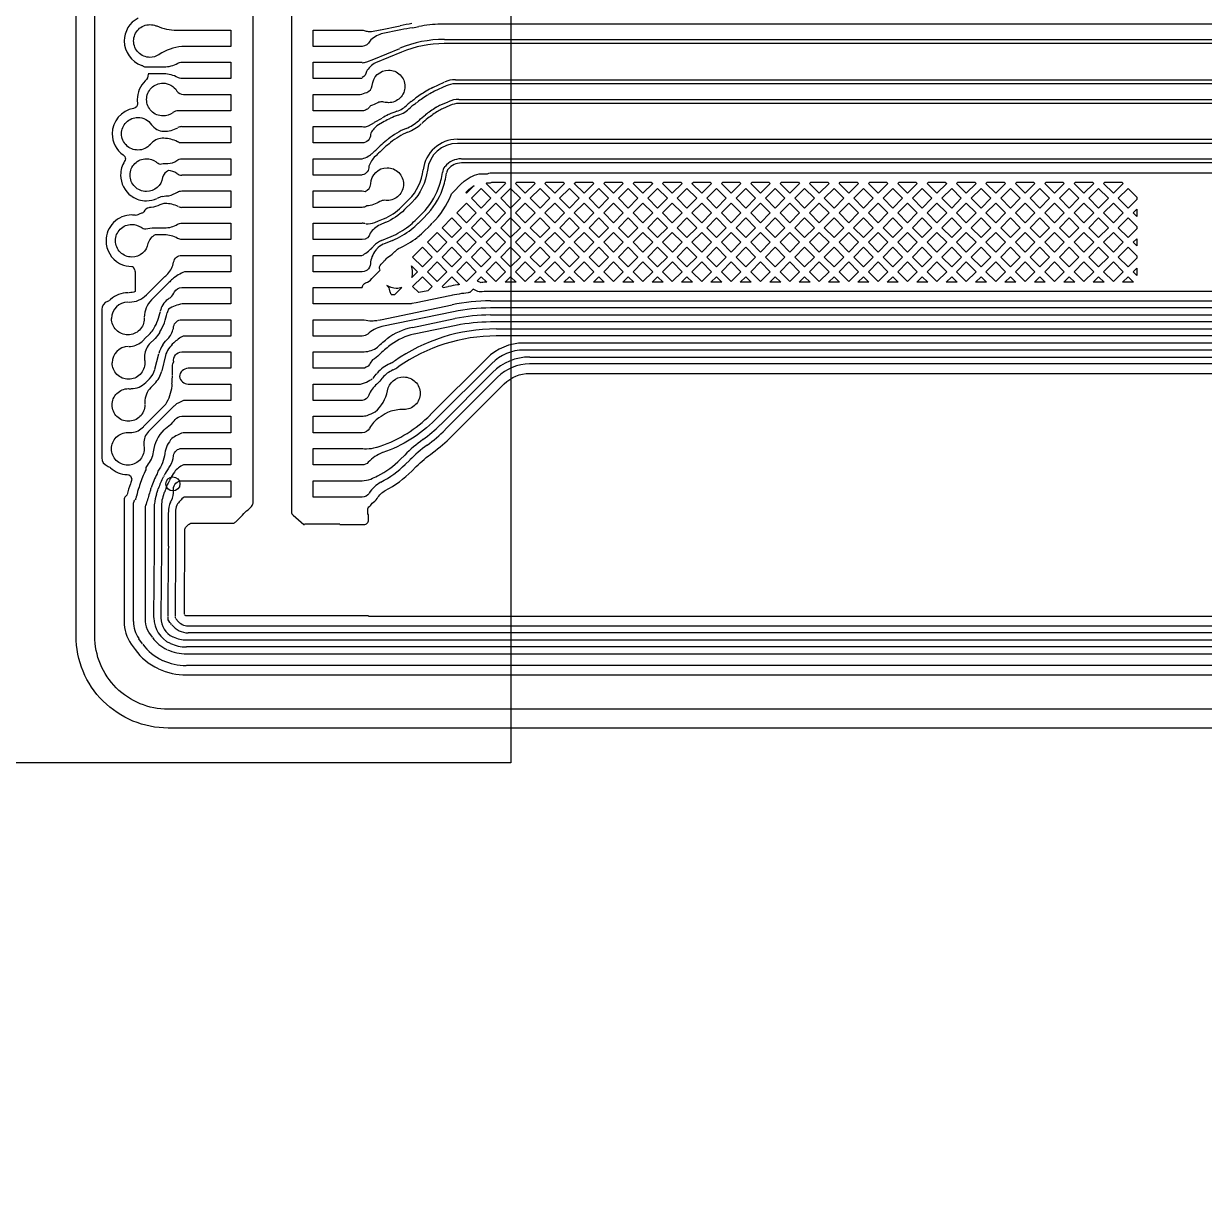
# Model space of a CAD drawing. Header units: millimetres. Extents: x 3175 to 3429, y -23 to 156.
# Drawn here: x 3279.77 to 3292.6, y 84.69 to 97.37 of the extents above; entities that cross this region are included whole.
import ezdxf

# ---------------------------------------------------------------- set-up
doc = ezdxf.new("R2010")
doc.units = ezdxf.units.MM
doc.header["$LTSCALE"] = 23.1
for name, color, linetype in [('gbr-dxf_layer0', 7, 'CONTINUOUS'), ('gbr-outline-dxf_layer1', 2, 'CONTINUOUS'), ('備註', 1, 'CONTINUOUS')]:
    doc.layers.add(name, color=color, linetype=linetype)

msp = doc.modelspace()

# ---------------------------------------------------------------- linework, layer by layer
at = {"layer": 'gbr-dxf_layer0', "color": 4}
for p, q in [((3283.645, 97.304), (3283.86, 97.347)), ((3284.4, 97.363), (3284.302, 97.363)), ((3312.218, 97.365), (3284.5, 97.365)), ((3284.342, 97.198), (3312.217, 97.198)), ((3283.448, 97.122), (3282.915, 97.122)), ((3283.574, 96.985), (3283.855, 97.101)), ((3312.218, 97.153), (3284.34, 97.153)), ((3283.873, 97.06), (3283.593, 96.944)), ((3283.357, 96.772), (3282.915, 96.772)), ((3283.405, 96.772), (3283.359, 96.772)), ((3283.448, 96.772), (3283.408, 96.772))]:
    msp.add_line(p, q, dxfattribs=at)
at = {"layer": 'gbr-dxf_layer0'}
for p, q in [((3281.288, 96.823), (3281.119, 96.823)), ((3281.485, 96.422), (3281.448, 96.422)), ((3283.357, 96.422), (3282.915, 96.422)), ((3281.316, 95.849), (3281.331, 95.849)), ((3283.448, 95.372), (3282.915, 95.372)), ((3291.829, 95.311), (3291.869, 95.351)), ((3291.869, 95.272), (3291.829, 95.311)), ((3291.869, 95.351), (3291.869, 95.272)), ((3281.188, 95.149), (3281.297, 95.149)), ((3284.132, 95.123), (3284.163, 95.153)), ((3284.19, 95.18), (3284.209, 95.199)), ((3291.829, 94.992), (3291.869, 95.031)), ((3291.869, 95.031), (3291.869, 94.952)), ((3291.869, 94.952), (3291.829, 94.992)), ((3291.829, 94.672), (3291.869, 94.712)), ((3291.869, 94.632), (3291.829, 94.672)), ((3291.869, 94.712), (3291.869, 94.632)), ((3281.102, 94.42), (3281.29, 94.608)), ((3284.696, 94.573), (3284.738, 94.556)), ((3285.121, 94.558), (3285.001, 94.558)), ((3285.44, 94.558), (3285.321, 94.558)), ((3285.76, 94.558), (3285.641, 94.558)), ((3286.08, 94.558), (3285.961, 94.558)), ((3286.4, 94.558), (3286.28, 94.558)), ((3286.719, 94.558), (3286.6, 94.558)), ((3287.039, 94.558), (3286.92, 94.558)), ((3287.359, 94.558), (3287.239, 94.558)), ((3287.678, 94.558), (3287.559, 94.558)), ((3287.998, 94.558), (3287.879, 94.558)), ((3288.318, 94.558), (3288.198, 94.558)), ((3288.638, 94.558), (3288.518, 94.558)), ((3288.957, 94.558), (3288.838, 94.558)), ((3289.277, 94.558), (3289.157, 94.558)), ((3289.597, 94.558), (3289.477, 94.558)), ((3289.916, 94.558), (3289.797, 94.558)), ((3290.236, 94.558), (3290.116, 94.558)), ((3290.556, 94.558), (3290.436, 94.558)), ((3290.875, 94.558), (3290.756, 94.558)), ((3291.195, 94.558), (3291.076, 94.558)), ((3291.515, 94.558), (3291.395, 94.558)), ((3291.834, 94.558), (3291.715, 94.558)), ((3280.54, 92.284), (3280.54, 94.442)), ((3284.401, 94.411), (3284.034, 94.335)), ((3311.815, 94.457), (3284.845, 94.457)), ((3283.357, 94.322), (3282.915, 94.322)), ((3283.646, 94.15), (3284.424, 94.312)), ((3284.844, 94.355), (3311.818, 94.355)), ((3311.817, 94.279), (3284.845, 94.279)), ((3283.616, 94.144), (3283.644, 94.15)), ((3283.994, 94.067), (3284.455, 94.163)), ((3284.843, 94.202), (3311.817, 94.202)), ((3311.818, 94.126), (3284.844, 94.126)), ((3281.077, 93.938), (3281.141, 94.002)), ((3284.469, 94.087), (3284.011, 93.992)), ((3284.907, 94.05), (3311.819, 94.05)), ((3283.448, 93.972), (3282.915, 93.972)), ((3311.817, 93.974), (3284.909, 93.974)), ((3285.207, 93.898), (3311.819, 93.898)), ((3281.193, 93.611), (3281.235, 93.78)), ((3281.308, 93.76), (3281.268, 93.594)), ((3284.188, 93.117), (3284.802, 93.73)), ((3311.818, 93.821), (3285.209, 93.821)), ((3285.271, 93.745), (3311.816, 93.745)), ((3281.384, 93.601), (3281.384, 93.642)), ((3283.357, 93.622), (3282.915, 93.622)), ((3311.819, 93.669), (3285.269, 93.669)), ((3281.096, 93.468), (3281.136, 93.508)), ((3283.66, 93.51), (3283.639, 93.483)), ((3284.297, 93.009), (3284.865, 93.578)), ((3284.919, 93.524), (3284.35, 92.955)), ((3281.19, 93.454), (3281.149, 93.414)), ((3283.356, 93.272), (3282.915, 93.272)), ((3283.435, 93.272), (3283.359, 93.272)), ((3283.448, 93.272), (3283.439, 93.272)), ((3281.378, 93.189), (3281.123, 92.934)), ((3281.393, 93.204), (3281.379, 93.189)), ((3283.357, 92.922), (3282.915, 92.922)), ((3283.448, 92.572), (3282.915, 92.572)), ((3283.964, 92.625), (3283.916, 92.577)), ((3281.227, 92.299), (3281.23, 92.311)), ((3281.302, 92.287), (3281.3, 92.278)), ((3283.357, 92.222), (3282.915, 92.222)), ((3281.417, 92.058), (3281.417, 91.688)), ((3281.188, 91.816), (3281.188, 92.039)), ((3281.264, 92.037), (3281.264, 91.819)), ((3281.34, 91.689), (3281.34, 92.055)), ((3282.821, 91.932), (3283.203, 91.932)), ((3281.188, 91.666), (3281.188, 91.814)), ((3281.264, 91.816), (3281.264, 91.665)), ((3281.182, 90.912), (3281.188, 91.665)), ((3281.264, 91.663), (3281.259, 90.91)), ((3281.336, 90.922), (3281.34, 91.664)), ((3281.416, 91.662), (3281.412, 90.922)), ((3310.693, 90.924), (3283.517, 90.924)), ((3281.06, 90.626), (3281.02, 90.682)), ((3281.125, 90.754), (3281.165, 90.698)), ((3311.776, 90.746), (3281.555, 90.746)), ((3281.538, 90.517), (3311.807, 90.517)), ((3311.805, 90.39), (3281.536, 90.39)), ((3281.536, 90.288), (3283.401, 90.288)), ((3282.561, 89.915), (3281.89, 89.915))]:
    msp.add_line(p, q, dxfattribs=at)
at = {"layer": 'gbr-dxf_layer0', "color": 5}
for p, q in [((3284.216, 96.675), (3284.34, 96.733)), ((3284.36, 96.692), (3284.235, 96.634)), ((3284.304, 96.485), (3284.383, 96.521)), ((3284.401, 96.48), (3284.322, 96.444)), ((3312.286, 96.501), (3284.497, 96.501)), ((3284.498, 96.546), (3312.284, 96.546)), ((3283.582, 96.297), (3283.663, 96.343)), ((3283.357, 96.072), (3282.915, 96.072)), ((3283.357, 95.722), (3282.915, 95.722)), ((3283.431, 95.722), (3283.359, 95.722)), ((3283.448, 95.722), (3283.433, 95.722))]:
    msp.add_line(p, q, dxfattribs=at)
at = {"layer": 'gbr-dxf_layer0', "color": 6}
for p, q in [((3284.482, 96.112), (3312.032, 96.112)), ((3312.031, 96.067), (3284.484, 96.067)), ((3284.748, 95.855), (3284.527, 95.855)), ((3284.528, 95.9), (3284.749, 95.9)), ((3312.031, 95.855), (3284.749, 95.855)), ((3284.75, 95.9), (3312.032, 95.9)), ((3283.876, 95.378), (3283.955, 95.458)), ((3284.024, 95.23), (3284.103, 95.31)), ((3284.135, 95.278), (3284.056, 95.198)), ((3283.626, 95.225), (3283.679, 95.247)), ((3283.698, 95.206), (3283.643, 95.183)), ((3283.357, 95.022), (3282.915, 95.022)), ((3283.659, 95.012), (3283.761, 95.054)), ((3283.777, 95.012), (3283.678, 94.971)), ((3283.357, 94.672), (3282.915, 94.672))]:
    msp.add_line(p, q, dxfattribs=at)
at = {"layer": 'gbr-dxf_layer0', "linetype": 'Continuous'}
for points in [[(3280.54, 94.446), (3280.54, 102.311, -0.414216), (3281.337, 103.108), (3312.345, 103.108, -0.202307), (3323.015, 98.606, 0.202311), (3324.235, 98.091), (3329.735, 98.091, 0.202315), (3330.956, 98.606, -0.202307), (3341.626, 103.108), (3363.157, 103.108, -0.414217), (3363.953, 102.311), (3363.953, 99.379)], [(3282.08, 91.959), (3282.147, 92.025, -0.123009), (3282.208, 92.085), (3282.245, 92.121, 0.201987), (3282.26, 92.157), (3282.26, 100.428, -0.28875), (3282.34, 100.554), (3282.622, 100.672, -0.043836), (3282.759, 100.731, -0.004369), (3282.876, 100.792, -0.104015), (3282.885, 100.795, -0.085089), (3282.915, 100.8)], [(3282.904, 100.622, 0.116366), (3282.861, 100.612), (3282.768, 100.565, 0.22571), (3282.679, 100.451), (3282.679, 92.062, 0.21739), (3282.696, 92.024), (3282.812, 91.923), (3282.821, 91.923)], [(3363.953, 99.375, -0.006517), (3363.953, 99.37), (3363.953, 92.75, -0.014829), (3363.954, 92.74, -0.014825), (3363.953, 92.73), (3363.953, 90.711, -0.414217), (3363.157, 89.915), (3342.04, 89.915, 0.196007), (3340.15, 89.144, -0.196002), (3329.736, 84.898), (3324.235, 84.898, -0.196002), (3313.82, 89.144, 0.196006), (3311.93, 89.915), (3282.564, 89.915)], [(3281.01, 97.429, 0.278821), (3280.86, 97.181, 0.321401), (3281.05, 96.916, -0.08702), (3281.081, 96.899), (3281.286, 96.899)], [(3280.962, 97.181, -0.414223), (3281.14, 97.359, -0.093773), (3281.205, 97.347, -0.022987), (3281.213, 97.344, 0.104591), (3281.431, 97.298)], [(3281.477, 97.3, -0.027992), (3281.487, 97.3), (3281.574, 97.3)], [(3281.487, 97.122, 0.124037), (3281.24, 97.034, -0.025605), (3281.232, 97.029, -0.136449), (3281.14, 97.003, -0.414223), (3280.962, 97.181)], [(3281.292, 96.899, 0.122627), (3281.441, 96.938, -0.130315), (3281.485, 96.95), (3282.018, 96.95), (3282.018, 96.772), (3281.575, 96.772)], [(3281.119, 96.82, -0.205033), (3281.088, 96.746, 0.205349), (3281.001, 96.544, 0.034345), (3281.004, 96.505, -0.035486), (3281.004, 96.498, -0.365053), (3280.962, 96.448, 0.365906), (3280.729, 96.172, 0.247033), (3280.85, 95.942, -0.24759), (3280.872, 95.9, -0.142007), (3280.864, 95.873, 0.142196), (3280.821, 95.723, 0.241154), (3280.937, 95.496, -0.057217), (3280.945, 95.491, 0.147393), (3281.099, 95.443)], [(3281.574, 96.772), (3281.485, 96.772, -0.131032), (3281.441, 96.784, 0.122445), (3281.292, 96.823)], [(3283.497, 96.622, 0.268455), (3283.557, 96.696, -0.399922), (3283.734, 96.865, -0.414223), (3283.912, 96.687, -0.414223), (3283.734, 96.51, -0.071556), (3283.684, 96.517, 0.062527), (3283.661, 96.52)], [(3281.103, 96.544, -0.414223), (3281.281, 96.722, -0.261141), (3281.433, 96.637, 0.222315), (3281.504, 96.6), (3281.574, 96.6)], [(3282.915, 96.422), (3282.915, 96.6), (3283.424, 96.6, 0.035706), (3283.496, 96.622)], [(3281.387, 96.401, -0.160266), (3281.281, 96.366, -0.414223), (3281.103, 96.544)], [(3283.617, 96.509, -0.031574), (3283.539, 96.475, 0.093069), (3283.514, 96.447, -0.235715), (3283.495, 96.436, -0.139182), (3283.448, 96.422), (3283.36, 96.422)], [(3280.831, 96.172, -0.414223), (3281.009, 96.35, -0.251073), (3281.157, 96.271, 0.224665), (3281.289, 96.199)], [(3281.144, 96.057, -0.219831), (3281.009, 95.995, -0.414223), (3280.831, 96.172)], [(3281.288, 96.123), (3281.274, 96.123, 0.212313), (3281.146, 96.059)], [(3281.574, 96.072), (3281.485, 96.072, -0.135778), (3281.439, 96.085, 0.125037), (3281.291, 96.123)], [(3280.923, 95.723, -0.414223), (3281.101, 95.901, -0.158971), (3281.206, 95.866, -0.036917), (3281.21, 95.863, 0.101772), (3281.251, 95.843, -0.047142), (3281.314, 95.849)], [(3281.432, 95.883, -0.159913), (3281.485, 95.9), (3281.574, 95.9)], [(3283.36, 95.55), (3283.448, 95.55, -0.088469), (3283.479, 95.545, 0.294184), (3283.541, 95.627, -0.411061), (3283.719, 95.803, -0.414223), (3283.896, 95.625, -0.414223), (3283.719, 95.447, -0.035389), (3283.694, 95.449)], [(3281.432, 95.74, 0.151059), (3281.34, 95.773, 0.231353), (3281.277, 95.697, -0.372621), (3281.101, 95.545, -0.414223), (3280.923, 95.723)], [(3284.537, 95.639, -0.133293), (3284.72, 95.737, -0.064905), (3284.733, 95.738), (3284.809, 95.738, -0.156639), (3284.839, 95.747), (3312.033, 95.747)], [(3281.276, 95.489, -0.050034), (3281.346, 95.499, 0.074334), (3281.438, 95.537, -0.139459), (3281.485, 95.55), (3281.574, 95.55)], [(3284.212, 95.202, 0.102238), (3284.413, 95.508, -0.108271), (3284.425, 95.527), (3284.536, 95.638)], [(3284.574, 95.532), (3284.608, 95.566, -0.060052), (3284.664, 95.608)], [(3281.246, 95.398, -0.067798), (3281.154, 95.371, -0.094132), (3281.145, 95.37)], [(3281.302, 95.414, 0.00944), (3281.289, 95.414, 0.040223), (3281.247, 95.399)], [(3283.638, 95.435, -0.111218), (3283.497, 95.387, -0.146238), (3283.448, 95.372)], [(3281.142, 95.37, -0.009412), (3281.129, 95.368, 0.243593), (3281.073, 95.325, -0.322859), (3281.047, 95.31), (3280.99, 95.285, 0.042705), (3280.942, 95.289, 0.414219), (3280.662, 95.009, 0.275961), (3280.809, 94.763, -0.02273), (3280.824, 94.756, 0.109576), (3280.942, 94.729, 0.008969), (3280.952, 94.729), (3280.972, 94.695, -0.131162), (3280.978, 94.67), (3280.978, 94.457, -0.102088), (3280.914, 94.444)], [(3280.764, 95.009, -0.414223), (3280.942, 95.187, -0.1527), (3281.043, 95.155, 0.090904), (3281.093, 95.137, -0.061024), (3281.186, 95.149)], [(3281.441, 95.189, -0.129226), (3281.485, 95.2), (3282.018, 95.2), (3282.018, 95.022), (3281.575, 95.022)], [(3281.294, 95.073), (3281.196, 95.073, 0.218279), (3281.118, 94.98, -0.366415), (3280.942, 94.832, -0.414223), (3280.764, 95.009)], [(3281.574, 95.022), (3281.485, 95.022, -0.122223), (3281.443, 95.033)], [(3283.825, 94.912, -0.097808), (3283.841, 94.923, 0.06216), (3284.046, 95.046)], [(3283.738, 94.837, 0.049339), (3283.804, 94.891, -0.035262), (3283.81, 94.896), (3283.825, 94.911)], [(3281.29, 94.608, -0.023545), (3281.335, 94.649, 0.129395), (3281.397, 94.776, -0.366896), (3281.485, 94.85)], [(3283.642, 94.691, -0.359072), (3283.653, 94.755, 0.023488), (3283.681, 94.782)], [(3283.682, 94.783, -0.026587), (3283.694, 94.796, 0.004465), (3283.699, 94.801), (3283.712, 94.817)], [(3283.713, 94.819, -0.069934), (3283.724, 94.828), (3283.737, 94.836)], [(3281.574, 94.672), (3281.515, 94.672, 0.065761), (3281.386, 94.593)], [(3283.449, 94.502, -0.200612), (3283.464, 94.538, -0.123063), (3283.485, 94.55, 0.16286), (3283.551, 94.597, -0.038665), (3283.556, 94.603), (3283.641, 94.688)], [(3283.986, 94.609, 0.085542), (3283.996, 94.669, 0.100057), (3283.982, 94.738)], [(3281.385, 94.592, 0.024461), (3281.344, 94.554), (3281.155, 94.366)], [(3281.576, 94.5), (3282.018, 94.5), (3282.018, 94.322), (3281.491, 94.322, 0.109541), (3281.341, 94.265, 0.075221), (3281.327, 94.227)], [(3281.407, 94.454, -0.272477), (3281.485, 94.5), (3281.574, 94.5)], [(3283.715, 94.524, -0.227083), (3283.743, 94.465, -0.111977), (3283.759, 94.429)], [(3283.878, 94.501, -0.085546), (3283.818, 94.491, -0.156278), (3283.715, 94.524)], [(3280.9, 94.444, 0.187772), (3280.711, 94.37, -0.093501), (3280.679, 94.35)], [(3281.334, 94.372, -0.025547), (3281.367, 94.394, 0.048273), (3281.407, 94.453)], [(3284.75, 94.455), (3284.731, 94.454, -0.122912), (3284.706, 94.459), (3284.653, 94.481), (3284.63, 94.458, -0.170506), (3284.6, 94.443, 0.011314), (3284.503, 94.43)], [(3280.678, 94.35, 0.306875), (3280.616, 94.263), (3280.616, 92.65)], [(3284.033, 94.335), (3283.986, 94.325, -0.058494), (3283.974, 94.324), (3283.687, 94.324, -0.042899), (3283.672, 94.322), (3283.359, 94.322)], [(3281.077, 94.172, -0.011835), (3281.078, 94.164, -0.414223), (3280.9, 93.986, -0.414223), (3280.722, 94.164)], [(3281.397, 94.075, -0.367611), (3281.485, 94.15), (3281.574, 94.15)], [(3281.576, 94.15), (3282.018, 94.15), (3282.018, 93.972), (3281.5, 93.972, 0.070615), (3281.398, 93.899)], [(3283.36, 94.15), (3283.448, 94.15, -0.059051), (3283.469, 94.148, 0.056021), (3283.552, 94.138)], [(3284.439, 94.237), (3283.661, 94.076, 0.118109), (3283.507, 93.995, -0.183681), (3283.448, 93.972)], [(3281.247, 94.016, -0.062892), (3281.195, 93.948), (3281.131, 93.884, 0.175586), (3281.08, 93.745)], [(3281.28, 93.878, -0.046608), (3281.343, 93.952, 0.138923), (3281.397, 94.073)], [(3280.91, 93.859, 0.176387), (3281.05, 93.911), (3281.075, 93.936)], [(3283.45, 93.8, 0.119583), (3283.598, 93.84, -0.029866), (3283.717, 93.941)], [(3281.08, 93.744, 0.039761), (3281.082, 93.709, -0.042414), (3281.083, 93.703, -0.030918), (3281.084, 93.681, -0.414223), (3280.906, 93.503, -0.414223), (3280.729, 93.681)], [(3281.384, 93.644, -0.14263), (3281.398, 93.692, -0.481154), (3281.485, 93.8), (3281.574, 93.8)], [(3281.576, 93.8), (3282.018, 93.8), (3282.018, 93.622), (3281.554, 93.622, 0.394669), (3281.461, 93.532, 0.373595), (3281.555, 93.45)], [(3283.633, 93.768, -0.070257), (3283.561, 93.713, 0.046252), (3283.525, 93.665, -0.263303), (3283.448, 93.622), (3283.36, 93.622)], [(3285.205, 93.821, 0.198045), (3284.856, 93.676), (3284.242, 93.063, -0.114016), (3283.67, 92.705)], [(3283.782, 93.604, 0.107349), (3283.668, 93.52, 0.00999), (3283.661, 93.511)], [(3282.915, 92.922), (3282.915, 93.1), (3283.445, 93.1, 0.048543), (3283.502, 93.11, 0.026994), (3283.587, 93.149, 0.176296), (3283.723, 93.378, -0.37016), (3283.899, 93.528, -0.414223), (3284.077, 93.35, -0.414223), (3283.899, 93.173)], [(3282.915, 93.272), (3282.915, 93.45), (3283.428, 93.45, 0.038654), (3283.474, 93.463, 0.030292), (3283.548, 93.502)], [(3283.203, 91.923), (3283.467, 91.923, 0.414254), (3283.517, 91.973), (3283.517, 92.027, 0.414689), (3283.513, 92.032, -0.414689), (3283.508, 92.036), (3283.508, 92.095, -0.229598), (3283.518, 92.115, 0.110741), (3283.557, 92.155, 0.098354), (3283.609, 92.208, -0.111785), (3283.698, 92.295, 0.079082), (3283.988, 92.505), (3284.036, 92.553, -0.039374), (3284.213, 92.704, 0.039329), (3284.422, 92.883), (3284.992, 93.452, -0.198753), (3285.269, 93.567), (3311.819, 93.567, -0.013224), (3312.109, 93.559)], [(3283.579, 93.53), (3283.6, 93.557, -0.011004), (3283.61, 93.569)], [(3280.728, 93.223, -0.414223), (3280.905, 93.401, -0.024514), (3280.923, 93.4, 0.011428), (3280.933, 93.4)], [(3281.069, 92.988), (3281.312, 93.231, 0.092261), (3281.382, 93.43, -0.053953), (3281.379, 93.459)], [(3283.608, 93.451, 0.124197), (3283.519, 93.33, -0.273399), (3283.448, 93.273)], [(3281.083, 93.223, -0.414223), (3280.905, 93.046, -0.414223), (3280.728, 93.223)], [(3281.083, 93.252, 0.017756), (3281.083, 93.236, -0.04494), (3281.083, 93.229)], [(3281.445, 93.244, 0.039632), (3281.414, 93.223, 0.009787), (3281.405, 93.215, 0.016567), (3281.393, 93.204)], [(3281.574, 93.272), (3281.503, 93.272, 0.025554), (3281.446, 93.244)], [(3281.293, 92.954, -0.054805), (3281.362, 93.01, 0.034568), (3281.415, 93.066, -0.2304), (3281.485, 93.1), (3281.574, 93.1)], [(3281.576, 93.1), (3282.018, 93.1), (3282.018, 92.922), (3281.5, 92.922, 0.061365), (3281.379, 92.86, 0.161773), (3281.303, 92.698)], [(3283.876, 93.173, 0.102537), (3283.721, 93.141, -0.028853), (3283.628, 93.084, 0.128388), (3283.528, 92.971)], [(3283.896, 93.173, -0.026857), (3283.892, 93.173, 0.009524), (3283.877, 93.173)], [(3280.924, 92.923, 0.187076), (3281.056, 92.974), (3281.068, 92.987)], [(3283.527, 92.969, -0.275972), (3283.448, 92.922), (3283.359, 92.922)], [(3280.721, 92.747, -0.414223), (3280.899, 92.925, -0.030464), (3280.921, 92.923)], [(3281.072, 92.803, 0.028249), (3281.073, 92.781, -0.048426), (3281.077, 92.747, -0.414223), (3280.899, 92.569, -0.414223), (3280.721, 92.747)], [(3281.033, 92.363, -0.039137), (3281.097, 92.519, -0.199256), (3281.112, 92.566, 0.147365), (3281.177, 92.714)], [(3281.576, 92.75), (3282.018, 92.75), (3282.018, 92.572), (3281.503, 92.572, 0.120773), (3281.405, 92.494, 0.023617), (3281.361, 92.421)], [(3281.397, 92.674, -0.374533), (3281.485, 92.75), (3281.574, 92.75)], [(3283.36, 92.75), (3283.448, 92.75, -0.018668), (3283.455, 92.75)], [(3283.669, 92.705, 0.112496), (3283.514, 92.601, -0.209527), (3283.448, 92.572)], [(3283.494, 92.748, 0.06568), (3283.602, 92.763, 0.007267), (3283.641, 92.776)], [(3280.616, 92.649, 0.307698), (3280.676, 92.56, -0.098491), (3280.71, 92.54, 0.18008), (3280.891, 92.467, -0.405365), (3280.941, 92.416, -0.078309), (3280.938, 92.401), (3280.936, 92.392, -0.016669), (3280.927, 92.367, 0.050475), (3280.893, 92.251)], [(3281.302, 92.697, -0.131053), (3281.224, 92.502, -0.114759), (3281.217, 92.475, 0.043034), (3281.154, 92.323)], [(3281.343, 92.539, -0.007404), (3281.359, 92.562, 0.110944), (3281.397, 92.671)], [(3283.617, 92.453, 0.079326), (3283.862, 92.631), (3283.91, 92.679)], [(3282.915, 92.222), (3282.915, 92.4), (3283.446, 92.4, 0.062364), (3283.54, 92.418, 0.021368), (3283.614, 92.452)], [(3281.396, 92.309, -0.421559), (3281.485, 92.4), (3281.574, 92.4)], [(3281.576, 92.4), (3282.018, 92.4), (3282.018, 92.222), (3281.511, 92.222, 0.113705), (3281.433, 92.135)], [(3281.885, 89.915, -0.007741), (3281.88, 89.915), (3281.337, 89.915, -0.414216), (3280.54, 90.711), (3280.54, 92.28)], [(3280.893, 92.248), (3280.873, 92.229, 0.200027), (3280.858, 92.193), (3280.858, 90.871)], [(3280.96, 90.871), (3280.96, 92.145, -0.186378), (3280.976, 92.188)], [(3281.364, 92.168, -0.018717), (3281.373, 92.186, 0.106846), (3281.396, 92.294)], [(3283.523, 92.262, -0.252379), (3283.448, 92.222), (3283.36, 92.222)], [(3281.099, 92.145, 0.01793), (3281.096, 92.138, -0.077274), (3281.087, 92.12), (3281.087, 90.874)], [(3281.188, 92.04), (3281.188, 92.11, -0.086459), (3281.19, 92.123), (3281.19, 92.146)], [(3281.266, 92.145), (3281.266, 92.115, -0.103633), (3281.264, 92.1), (3281.264, 92.039)], [(3281.514, 90.948), (3281.518, 91.862, -0.197643), (3281.533, 91.897), (3281.559, 91.923, -0.198964), (3281.594, 91.938), (3282.038, 91.938, 0.062101), (3282.05, 91.939, 0.095251), (3282.08, 91.959)], [(3281.363, 90.851, -0.022731), (3281.357, 90.859), (3281.344, 90.875, -0.181037), (3281.336, 90.9), (3281.336, 90.918)], [(3283.517, 90.93), (3281.531, 90.93, -0.094884), (3281.518, 90.942)], [(3280.858, 90.871, 0.154805), (3280.937, 90.624), (3280.978, 90.565, 0.13171), (3281.228, 90.357)], [(3281.375, 90.836, -0.016928), (3281.374, 90.838), (3281.365, 90.849)], [(3281.423, 90.899, -0.027399), (3281.425, 90.895), (3281.434, 90.885)], [(3281.556, 90.822), (3311.777, 90.822), (3311.802, 90.823, -0.088407), (3311.868, 90.836)], [(3281.538, 90.67), (3311.805, 90.67, -0.017102), (3311.82, 90.671)], [(3311.825, 90.595, 0.019023), (3311.814, 90.594, -0.050155), (3311.807, 90.593), (3281.537, 90.593)], [(3283.401, 90.288), (3311.807, 90.288, 0.032892), (3311.852, 90.291, -0.016338), (3311.973, 90.295, -0.00889), (3312.039, 90.294, -0.017168), (3312.25, 90.279, 0.011201), (3312.257, 90.278, -0.026129), (3312.575, 90.228)]]:
    msp.add_lwpolyline(points, format="xyb", dxfattribs=at)
for points in [[(3281.577, 97.3), (3282.018, 97.3), (3282.018, 97.122), (3281.488, 97.122)], [(3281.576, 96.6), (3282.018, 96.6), (3282.018, 96.422), (3281.485, 96.422)], [(3281.485, 96.25), (3282.018, 96.25), (3282.018, 96.072), (3281.577, 96.072)], [(3281.576, 95.9), (3282.018, 95.9), (3282.018, 95.722), (3281.485, 95.722)], [(3281.577, 95.55), (3282.018, 95.55), (3282.018, 95.372), (3281.485, 95.372)], [(3282.915, 95.372), (3282.915, 95.55), (3283.356, 95.55)], [(3284.664, 95.608), (3284.581, 95.525), (3284.574, 95.532)], [(3281.485, 94.85), (3282.018, 94.85), (3282.018, 94.672), (3281.577, 94.672)], [(3283.982, 94.738), (3284.048, 94.672), (3283.986, 94.609)], [(3282.915, 94.322), (3282.915, 94.5), (3283.448, 94.5)], [(3283.763, 94.425), (3283.801, 94.425), (3283.878, 94.501)], [(3284.507, 94.533), (3284.422, 94.618), (3284.316, 94.512)], [(3284.316, 94.512), (3284.328, 94.5), (3284.383, 94.511)], [(3284.802, 94.558), (3284.741, 94.618), (3284.696, 94.573)], [(3285.001, 94.558), (3285.061, 94.618), (3285.121, 94.558)], [(3285.321, 94.558), (3285.381, 94.618), (3285.44, 94.558)], [(3285.641, 94.558), (3285.701, 94.618), (3285.76, 94.558)], [(3285.961, 94.558), (3286.02, 94.618), (3286.08, 94.558)], [(3286.28, 94.558), (3286.34, 94.618), (3286.4, 94.558)], [(3286.6, 94.558), (3286.66, 94.618), (3286.719, 94.558)], [(3286.92, 94.558), (3286.979, 94.618), (3287.039, 94.558)], [(3287.239, 94.558), (3287.299, 94.618), (3287.359, 94.558)], [(3287.559, 94.558), (3287.619, 94.618), (3287.678, 94.558)], [(3287.879, 94.558), (3287.938, 94.618), (3287.998, 94.558)], [(3288.198, 94.558), (3288.258, 94.618), (3288.318, 94.558)], [(3288.518, 94.558), (3288.578, 94.618), (3288.638, 94.558)], [(3288.838, 94.558), (3288.898, 94.618), (3288.957, 94.558)], [(3289.157, 94.558), (3289.217, 94.618), (3289.277, 94.558)], [(3289.477, 94.558), (3289.537, 94.618), (3289.597, 94.558)], [(3289.797, 94.558), (3289.857, 94.618), (3289.916, 94.558)], [(3290.116, 94.558), (3290.176, 94.618), (3290.236, 94.558)], [(3290.436, 94.558), (3290.496, 94.618), (3290.556, 94.558)], [(3290.756, 94.558), (3290.816, 94.618), (3290.875, 94.558)], [(3291.076, 94.558), (3291.135, 94.618), (3291.195, 94.558)], [(3291.395, 94.558), (3291.455, 94.618), (3291.515, 94.558)], [(3291.715, 94.558), (3291.775, 94.618), (3291.834, 94.558)], [(3282.915, 93.972), (3282.915, 94.15), (3283.356, 94.15)], [(3282.915, 93.622), (3282.915, 93.8), (3283.448, 93.8)], [(3281.555, 93.45), (3282.018, 93.45), (3282.018, 93.272), (3281.577, 93.272)], [(3282.915, 92.572), (3282.915, 92.75), (3283.357, 92.75)], [(3281.412, 90.918), (3281.412, 90.912), (3281.417, 90.905)]]:
    msp.add_lwpolyline(points, dxfattribs=at)
at = {"layer": 'gbr-dxf_layer0', "color": 4, "linetype": 'Continuous'}
for points in [[(3282.915, 97.122), (3282.915, 97.3), (3283.356, 97.3)], [(3282.915, 96.772), (3282.915, 96.95), (3283.448, 96.95)]]:
    msp.add_lwpolyline(points, dxfattribs=at)
for points in [[(3283.36, 97.3), (3283.446, 97.3, -0.136355), (3283.492, 97.287, 0.029981), (3283.531, 97.285)], [(3283.867, 97.302), (3283.655, 97.26, 0.114882), (3283.529, 97.18, -0.305073), (3283.448, 97.122)], [(3283.533, 97.285, 0.012837), (3283.55, 97.285), (3283.644, 97.304)], [(3283.448, 96.945, 0.042223), (3283.497, 96.953), (3283.574, 96.985)], [(3283.592, 96.944, 0.117841), (3283.493, 96.848, -0.233078), (3283.448, 96.783)]]:
    msp.add_lwpolyline(points, format="xyb", dxfattribs=at)
at = {"layer": 'gbr-dxf_layer0', "color": 5, "linetype": 'Continuous'}
for points in [[(3284.463, 96.759), (3312.348, 96.759, -0.174671), (3312.362, 96.755, -0.002206), (3312.404, 96.754)], [(3312.404, 96.709, 0.002694), (3312.353, 96.71, -0.057236), (3312.348, 96.711, -0.099751), (3312.34, 96.714), (3284.463, 96.714)], [(3283.686, 96.305), (3283.606, 96.258, 0.126875), (3283.537, 96.165, -0.42768), (3283.448, 96.072), (3283.359, 96.072)], [(3283.448, 96.25, -0.067705), (3283.472, 96.247, 0.050671), (3283.517, 96.259), (3283.582, 96.296)], [(3284.062, 96.316, 0.005127), (3284.065, 96.318, -0.01943), (3284.135, 96.377)], [(3283.448, 95.9, 0.064891), (3283.513, 95.927, 0.02705), (3283.562, 95.963)], [(3283.591, 95.929, 0.122012), (3283.52, 95.819, -0.383552), (3283.448, 95.724)]]:
    msp.add_lwpolyline(points, format="xyb", dxfattribs=at)
for points in [[(3282.915, 96.072), (3282.915, 96.25), (3283.448, 96.25)], [(3282.915, 95.722), (3282.915, 95.9), (3283.448, 95.9)]]:
    msp.add_lwpolyline(points, dxfattribs=at)
at = {"layer": 'gbr-dxf_layer0', "color": 6, "linetype": 'Continuous'}
for points in [[(3284.156, 95.776, -0.169563), (3283.987, 95.426), (3283.908, 95.347, -0.097772), (3283.699, 95.207)], [(3283.641, 95.183, 0.11682), (3283.535, 95.092, -0.352419), (3283.448, 95.022), (3283.36, 95.022)], [(3283.49, 95.192, 0.079798), (3283.584, 95.208), (3283.624, 95.224)], [(3282.915, 94.672), (3282.915, 94.85), (3283.445, 94.85, 0.092845), (3283.551, 94.928, -0.031894), (3283.573, 94.953)], [(3283.603, 94.919, 0.111391), (3283.536, 94.778, -0.470519), (3283.448, 94.672), (3283.359, 94.672)]]:
    msp.add_lwpolyline(points, format="xyb", dxfattribs=at)
at = {"layer": 'gbr-dxf_layer0', "linetype": 'Continuous'}
for points in [[(3284.635, 95.471), (3284.741, 95.577), (3284.847, 95.471), (3284.741, 95.365)], [(3284.955, 95.471), (3285.061, 95.577), (3285.167, 95.471), (3285.061, 95.365)], [(3285.115, 95.631), (3285.129, 95.645), (3285.312, 95.645), (3285.327, 95.631), (3285.221, 95.525)], [(3285.275, 95.471), (3285.381, 95.577), (3285.487, 95.471), (3285.381, 95.365)], [(3285.435, 95.631), (3285.449, 95.645), (3285.632, 95.645), (3285.647, 95.631), (3285.541, 95.525)], [(3285.594, 95.471), (3285.7, 95.577), (3285.806, 95.471), (3285.7, 95.365)], [(3285.754, 95.631), (3285.769, 95.645), (3285.952, 95.645), (3285.966, 95.631), (3285.86, 95.525)], [(3285.914, 95.471), (3286.02, 95.577), (3286.126, 95.471), (3286.02, 95.365)], [(3286.074, 95.631), (3286.088, 95.645), (3286.272, 95.645), (3286.286, 95.631), (3286.18, 95.525)], [(3286.234, 95.471), (3286.34, 95.577), (3286.446, 95.471), (3286.34, 95.365)], [(3286.394, 95.631), (3286.408, 95.645), (3286.591, 95.645), (3286.606, 95.631), (3286.5, 95.525)], [(3286.554, 95.471), (3286.66, 95.577), (3286.766, 95.471), (3286.66, 95.365)], [(3286.713, 95.631), (3286.728, 95.645), (3286.911, 95.645), (3286.925, 95.631), (3286.819, 95.525)], [(3286.873, 95.471), (3286.979, 95.577), (3287.085, 95.471), (3286.979, 95.365)], [(3287.033, 95.631), (3287.048, 95.645), (3287.231, 95.645), (3287.245, 95.631), (3287.139, 95.525)], [(3287.193, 95.471), (3287.299, 95.577), (3287.405, 95.471), (3287.299, 95.365)], [(3287.353, 95.631), (3287.367, 95.645), (3287.551, 95.645), (3287.565, 95.631), (3287.459, 95.525)], [(3287.513, 95.471), (3287.619, 95.577), (3287.725, 95.471), (3287.619, 95.365)], [(3287.673, 95.631), (3287.687, 95.645), (3287.87, 95.645), (3287.885, 95.631), (3287.779, 95.525)], [(3287.832, 95.471), (3287.938, 95.577), (3288.044, 95.471), (3287.938, 95.365)], [(3287.992, 95.631), (3288.007, 95.645), (3288.19, 95.645), (3288.204, 95.631), (3288.098, 95.525)], [(3288.152, 95.471), (3288.258, 95.577), (3288.364, 95.471), (3288.258, 95.365)], [(3288.312, 95.631), (3288.326, 95.645), (3288.51, 95.645), (3288.524, 95.631), (3288.418, 95.525)], [(3288.472, 95.471), (3288.578, 95.577), (3288.684, 95.471), (3288.578, 95.365)], [(3288.632, 95.631), (3288.646, 95.645), (3288.829, 95.645), (3288.844, 95.631), (3288.738, 95.525)], [(3288.792, 95.471), (3288.897, 95.577), (3289.003, 95.471), (3288.897, 95.365)], [(3288.951, 95.631), (3288.966, 95.645), (3289.149, 95.645), (3289.163, 95.631), (3289.057, 95.525)], [(3289.111, 95.471), (3289.217, 95.577), (3289.323, 95.471), (3289.217, 95.365)], [(3289.271, 95.631), (3289.285, 95.645), (3289.469, 95.645), (3289.483, 95.631), (3289.377, 95.525)], [(3289.431, 95.471), (3289.537, 95.577), (3289.643, 95.471), (3289.537, 95.365)], [(3289.591, 95.631), (3289.605, 95.645), (3289.788, 95.645), (3289.803, 95.631), (3289.697, 95.525)], [(3289.751, 95.471), (3289.857, 95.577), (3289.962, 95.471), (3289.857, 95.365)], [(3289.91, 95.631), (3289.925, 95.645), (3290.108, 95.645), (3290.122, 95.631), (3290.016, 95.525)], [(3290.07, 95.471), (3290.176, 95.577), (3290.282, 95.471), (3290.176, 95.365)], [(3290.23, 95.631), (3290.244, 95.645), (3290.428, 95.645), (3290.442, 95.631), (3290.336, 95.525)], [(3290.39, 95.471), (3290.496, 95.577), (3290.602, 95.471), (3290.496, 95.365)], [(3290.55, 95.631), (3290.564, 95.645), (3290.747, 95.645), (3290.762, 95.631), (3290.656, 95.525)], [(3290.71, 95.471), (3290.816, 95.577), (3290.922, 95.471), (3290.816, 95.365)], [(3290.87, 95.631), (3290.884, 95.645), (3291.067, 95.645), (3291.081, 95.631), (3290.975, 95.525)], [(3291.029, 95.471), (3291.135, 95.577), (3291.241, 95.471), (3291.135, 95.365)], [(3291.189, 95.631), (3291.204, 95.645), (3291.387, 95.645), (3291.401, 95.631), (3291.295, 95.525)], [(3291.349, 95.471), (3291.455, 95.577), (3291.561, 95.471), (3291.455, 95.365)], [(3291.509, 95.631), (3291.523, 95.645), (3291.706, 95.645), (3291.721, 95.631), (3291.615, 95.525)], [(3291.669, 95.471), (3291.775, 95.577), (3291.869, 95.483), (3291.869, 95.459), (3291.775, 95.365)], [(3284.476, 95.311), (3284.581, 95.417), (3284.687, 95.311), (3284.582, 95.205)], [(3284.795, 95.311), (3284.901, 95.417), (3285.007, 95.311), (3284.901, 95.205)], [(3285.115, 95.311), (3285.221, 95.417), (3285.327, 95.311), (3285.221, 95.205)], [(3285.435, 95.311), (3285.541, 95.417), (3285.647, 95.311), (3285.541, 95.205)], [(3285.754, 95.311), (3285.86, 95.417), (3285.966, 95.311), (3285.86, 95.205)], [(3286.074, 95.311), (3286.18, 95.417), (3286.286, 95.311), (3286.18, 95.205)], [(3286.394, 95.311), (3286.5, 95.417), (3286.606, 95.311), (3286.5, 95.205)], [(3286.713, 95.311), (3286.819, 95.417), (3286.925, 95.311), (3286.819, 95.205)], [(3287.033, 95.311), (3287.139, 95.417), (3287.245, 95.311), (3287.139, 95.205)], [(3287.353, 95.311), (3287.459, 95.417), (3287.565, 95.311), (3287.459, 95.205)], [(3287.673, 95.311), (3287.779, 95.417), (3287.884, 95.311), (3287.778, 95.205)], [(3287.992, 95.311), (3288.098, 95.417), (3288.204, 95.311), (3288.098, 95.205)], [(3288.312, 95.311), (3288.418, 95.417), (3288.524, 95.311), (3288.418, 95.205)], [(3288.632, 95.311), (3288.738, 95.417), (3288.844, 95.311), (3288.738, 95.205)], [(3288.951, 95.311), (3289.057, 95.417), (3289.163, 95.311), (3289.057, 95.205)], [(3289.271, 95.311), (3289.377, 95.417), (3289.483, 95.311), (3289.377, 95.205)], [(3289.591, 95.311), (3289.697, 95.417), (3289.803, 95.311), (3289.697, 95.205)], [(3289.91, 95.311), (3290.016, 95.417), (3290.122, 95.311), (3290.016, 95.205)], [(3290.23, 95.311), (3290.336, 95.417), (3290.442, 95.311), (3290.336, 95.205)], [(3290.55, 95.311), (3290.656, 95.417), (3290.762, 95.311), (3290.656, 95.205)], [(3290.87, 95.311), (3290.975, 95.417), (3291.081, 95.311), (3290.976, 95.205)], [(3291.189, 95.311), (3291.295, 95.417), (3291.401, 95.311), (3291.295, 95.205)], [(3291.509, 95.311), (3291.615, 95.417), (3291.721, 95.311), (3291.615, 95.205)], [(3284.316, 95.151), (3284.422, 95.257), (3284.528, 95.151), (3284.422, 95.045)], [(3284.635, 95.151), (3284.741, 95.257), (3284.847, 95.151), (3284.741, 95.046)], [(3284.955, 95.151), (3285.061, 95.258), (3285.167, 95.151), (3285.061, 95.045)], [(3285.275, 95.151), (3285.381, 95.257), (3285.487, 95.151), (3285.381, 95.045)], [(3285.595, 95.151), (3285.7, 95.257), (3285.806, 95.151), (3285.701, 95.045)], [(3285.914, 95.151), (3286.02, 95.257), (3286.126, 95.151), (3286.02, 95.045)], [(3286.234, 95.151), (3286.34, 95.258), (3286.446, 95.151), (3286.34, 95.045)], [(3286.554, 95.151), (3286.66, 95.257), (3286.766, 95.151), (3286.66, 95.045)], [(3286.873, 95.151), (3286.979, 95.257), (3287.085, 95.151), (3286.979, 95.045)], [(3287.193, 95.151), (3287.299, 95.257), (3287.405, 95.151), (3287.299, 95.045)], [(3287.513, 95.151), (3287.619, 95.257), (3287.725, 95.151), (3287.619, 95.046)], [(3287.832, 95.151), (3287.938, 95.257), (3288.044, 95.151), (3287.938, 95.045)], [(3288.152, 95.151), (3288.258, 95.257), (3288.364, 95.151), (3288.258, 95.045)], [(3288.472, 95.151), (3288.578, 95.257), (3288.684, 95.151), (3288.578, 95.046)], [(3288.791, 95.151), (3288.897, 95.258), (3289.004, 95.151), (3288.897, 95.045)], [(3289.111, 95.151), (3289.217, 95.257), (3289.323, 95.151), (3289.217, 95.045)], [(3289.431, 95.151), (3289.537, 95.257), (3289.643, 95.151), (3289.537, 95.045)], [(3289.751, 95.151), (3289.857, 95.257), (3289.963, 95.151), (3289.857, 95.045)], [(3290.07, 95.151), (3290.176, 95.257), (3290.282, 95.151), (3290.176, 95.045)], [(3290.39, 95.151), (3290.496, 95.257), (3290.602, 95.151), (3290.496, 95.045)], [(3290.71, 95.151), (3290.816, 95.257), (3290.922, 95.151), (3290.816, 95.045)], [(3291.029, 95.151), (3291.135, 95.257), (3291.241, 95.151), (3291.135, 95.045)], [(3291.349, 95.151), (3291.455, 95.257), (3291.561, 95.151), (3291.455, 95.045)], [(3291.669, 95.151), (3291.775, 95.257), (3291.869, 95.164), (3291.869, 95.139), (3291.775, 95.045)], [(3284.156, 94.992), (3284.262, 95.098), (3284.368, 94.992), (3284.262, 94.886)], [(3284.476, 94.992), (3284.582, 95.098), (3284.687, 94.992), (3284.581, 94.886)], [(3284.795, 94.992), (3284.901, 95.098), (3285.007, 94.992), (3284.901, 94.886)], [(3285.115, 94.992), (3285.221, 95.098), (3285.327, 94.992), (3285.221, 94.886)], [(3285.435, 94.992), (3285.541, 95.098), (3285.647, 94.992), (3285.541, 94.886)], [(3285.754, 94.992), (3285.86, 95.097), (3285.966, 94.992), (3285.86, 94.886)], [(3286.074, 94.992), (3286.18, 95.098), (3286.286, 94.992), (3286.18, 94.886)], [(3286.394, 94.992), (3286.5, 95.098), (3286.606, 94.992), (3286.5, 94.886)], [(3286.714, 94.992), (3286.819, 95.097), (3286.925, 94.992), (3286.82, 94.886)], [(3287.033, 94.992), (3287.139, 95.098), (3287.245, 94.992), (3287.139, 94.886)], [(3287.353, 94.992), (3287.459, 95.098), (3287.565, 94.992), (3287.459, 94.886)], [(3287.673, 94.992), (3287.778, 95.098), (3287.885, 94.992), (3287.779, 94.886)], [(3287.992, 94.992), (3288.098, 95.098), (3288.204, 94.992), (3288.098, 94.886)], [(3288.312, 94.992), (3288.418, 95.098), (3288.524, 94.992), (3288.418, 94.886)], [(3288.632, 94.992), (3288.738, 95.098), (3288.844, 94.992), (3288.738, 94.886)], [(3288.951, 94.992), (3289.057, 95.098), (3289.163, 94.992), (3289.057, 94.886)], [(3289.271, 94.992), (3289.377, 95.097), (3289.483, 94.992), (3289.377, 94.886)], [(3289.591, 94.992), (3289.697, 95.098), (3289.803, 94.992), (3289.697, 94.886)], [(3289.91, 94.992), (3290.016, 95.098), (3290.122, 94.992), (3290.016, 94.886)], [(3290.23, 94.992), (3290.336, 95.097), (3290.442, 94.992), (3290.336, 94.886)], [(3290.55, 94.992), (3290.656, 95.098), (3290.762, 94.992), (3290.656, 94.886)], [(3290.87, 94.992), (3290.976, 95.098), (3291.082, 94.992), (3290.976, 94.886)], [(3291.189, 94.992), (3291.295, 95.097), (3291.401, 94.992), (3291.295, 94.886)], [(3291.509, 94.992), (3291.615, 95.098), (3291.721, 94.992), (3291.615, 94.886)], [(3283.996, 94.832), (3284.102, 94.938), (3284.208, 94.832), (3284.102, 94.726)], [(3284.316, 94.832), (3284.422, 94.938), (3284.528, 94.832), (3284.422, 94.726)], [(3284.635, 94.832), (3284.741, 94.938), (3284.847, 94.832), (3284.741, 94.726)], [(3284.955, 94.832), (3285.061, 94.938), (3285.167, 94.832), (3285.061, 94.726)], [(3285.275, 94.832), (3285.381, 94.938), (3285.487, 94.832), (3285.381, 94.726)], [(3285.595, 94.832), (3285.701, 94.938), (3285.807, 94.832), (3285.701, 94.726)], [(3285.914, 94.832), (3286.02, 94.938), (3286.126, 94.832), (3286.02, 94.726)], [(3286.234, 94.832), (3286.34, 94.938), (3286.446, 94.832), (3286.34, 94.726)], [(3286.554, 94.832), (3286.66, 94.938), (3286.766, 94.832), (3286.66, 94.726)], [(3286.873, 94.832), (3286.979, 94.938), (3287.085, 94.832), (3286.979, 94.726)], [(3287.193, 94.832), (3287.299, 94.938), (3287.405, 94.832), (3287.299, 94.726)], [(3287.513, 94.832), (3287.619, 94.938), (3287.725, 94.832), (3287.619, 94.726)], [(3287.832, 94.832), (3287.938, 94.938), (3288.044, 94.832), (3287.938, 94.726)], [(3288.152, 94.832), (3288.258, 94.938), (3288.364, 94.832), (3288.258, 94.726)], [(3288.472, 94.832), (3288.578, 94.938), (3288.684, 94.832), (3288.578, 94.726)], [(3288.792, 94.832), (3288.897, 94.938), (3289.003, 94.832), (3288.898, 94.726)], [(3289.111, 94.832), (3289.217, 94.938), (3289.323, 94.832), (3289.217, 94.726)], [(3289.431, 94.832), (3289.537, 94.938), (3289.643, 94.832), (3289.537, 94.726)], [(3289.751, 94.832), (3289.857, 94.938), (3289.963, 94.832), (3289.857, 94.726)], [(3290.07, 94.832), (3290.176, 94.938), (3290.282, 94.832), (3290.176, 94.726)], [(3290.39, 94.832), (3290.496, 94.938), (3290.602, 94.832), (3290.496, 94.726)], [(3290.71, 94.832), (3290.816, 94.938), (3290.922, 94.832), (3290.816, 94.726)], [(3291.029, 94.832), (3291.135, 94.938), (3291.241, 94.832), (3291.135, 94.726)], [(3291.349, 94.832), (3291.455, 94.938), (3291.561, 94.832), (3291.455, 94.726)], [(3291.669, 94.832), (3291.775, 94.938), (3291.869, 94.844), (3291.869, 94.819), (3291.775, 94.726)], [(3284.156, 94.672), (3284.262, 94.778), (3284.368, 94.672), (3284.262, 94.566)], [(3284.476, 94.672), (3284.581, 94.778), (3284.688, 94.672), (3284.582, 94.566)], [(3284.795, 94.672), (3284.901, 94.778), (3285.007, 94.672), (3284.901, 94.566)], [(3285.115, 94.672), (3285.221, 94.778), (3285.327, 94.672), (3285.221, 94.566)], [(3285.435, 94.672), (3285.541, 94.778), (3285.647, 94.672), (3285.541, 94.566)], [(3285.754, 94.672), (3285.86, 94.778), (3285.966, 94.672), (3285.86, 94.566)], [(3286.074, 94.672), (3286.18, 94.778), (3286.286, 94.672), (3286.18, 94.566)], [(3286.394, 94.672), (3286.5, 94.778), (3286.606, 94.672), (3286.5, 94.566)], [(3286.713, 94.672), (3286.82, 94.778), (3286.926, 94.672), (3286.819, 94.566)], [(3287.033, 94.672), (3287.139, 94.778), (3287.245, 94.672), (3287.139, 94.566)], [(3287.353, 94.672), (3287.459, 94.778), (3287.565, 94.672), (3287.459, 94.566)], [(3287.673, 94.672), (3287.779, 94.778), (3287.885, 94.672), (3287.779, 94.566)], [(3287.992, 94.672), (3288.098, 94.778), (3288.204, 94.672), (3288.098, 94.566)], [(3288.312, 94.672), (3288.418, 94.778), (3288.524, 94.672), (3288.418, 94.566)], [(3288.632, 94.672), (3288.738, 94.778), (3288.844, 94.672), (3288.738, 94.566)], [(3288.951, 94.672), (3289.057, 94.778), (3289.163, 94.672), (3289.057, 94.566)], [(3289.271, 94.672), (3289.377, 94.778), (3289.483, 94.672), (3289.377, 94.566)], [(3289.591, 94.672), (3289.697, 94.778), (3289.803, 94.672), (3289.697, 94.566)], [(3289.91, 94.672), (3290.016, 94.778), (3290.122, 94.672), (3290.016, 94.566)], [(3290.23, 94.672), (3290.336, 94.778), (3290.442, 94.672), (3290.336, 94.566)], [(3290.55, 94.672), (3290.656, 94.778), (3290.762, 94.672), (3290.656, 94.566)], [(3290.87, 94.672), (3290.976, 94.778), (3291.081, 94.672), (3290.975, 94.566)], [(3291.189, 94.672), (3291.295, 94.778), (3291.401, 94.672), (3291.295, 94.566)], [(3291.509, 94.672), (3291.615, 94.778), (3291.721, 94.672), (3291.615, 94.566)], [(3283.996, 94.512), (3284.102, 94.618), (3284.208, 94.512), (3284.161, 94.465), (3284.063, 94.445)]]:
    msp.add_lwpolyline(points, close=True, dxfattribs=at)
msp.add_lwpolyline([(3284.795, 95.631), (3284.801, 95.637), (3284.827, 95.637, 0.15647), (3284.857, 95.645), (3284.993, 95.645), (3285.007, 95.631), (3284.901, 95.525)], format="xyb", close=True, dxfattribs=at)
at = {"layer": 'gbr-dxf_layer0', "color": 6, "linetype": 'Continuous'}
msp.add_lwpolyline([(3282.915, 95.022), (3282.915, 95.2), (3283.448, 95.2)], dxfattribs=at)
at = {"layer": 'gbr-dxf_layer0', "color": 4}
for centre, radius, start, end in [((3284.504, 94.119), 3.291, 99.0233, 101.2519), ((3284.504, 94.119), 3.246, 99.007, 101.282), ((3283.811, 98.504), 1.193, 278.9706, 282.1237), ((3284.302, 96.214), 1.149, 90.0577, 102.0309), ((3284.499, 94.118), 3.246, 90.0009, 91.7331), ((3284.341, 95.929), 1.269, 90.0069, 112.4838), ((3284.341, 95.929), 1.224, 90.0955, 112.4486)]:
    msp.add_arc(centre, radius, start, end, dxfattribs=at)
at = {"layer": 'gbr-dxf_layer0'}
for centre, radius, start, end in [((3281.43, 97.836), 0.538, 270.2324, 274.4256), ((3281.447, 96.327), 0.095, 90.0021, 127.6743), ((3283.661, 96.425), 0.095, 90.5973, 117.0548), ((3281.29, 96.509), 0.31, 270.2508, 299.2357), ((3281.485, 96.161), 0.0889, 90.0012, 117.709), ((3281.332, 96.015), 0.166, 270.6296, 306.8381), ((3281.485, 95.811), 0.0889, 234.2126, 269.9842), ((3281.101, 95.723), 0.279, 269.9968, 294.237), ((3281.362, 95.144), 0.356, 104.4241, 114.0608), ((3281.302, 95.077), 0.337, 64.4848, 89.7775), ((3283.689, 95.354), 0.095, 90.6165, 121.5431), ((3281.485, 95.461), 0.0889, 245.7961, 269.9838), ((3281.297, 95.435), 0.286, 270.2647, 300.1669), ((3283.719, 95.625), 0.648, 313.4875, 316.5302), ((3281.296, 94.787), 0.286, 59.823, 89.9905), ((3283.448, 95.805), 0.966, 308.3932, 315.0308), ((3284.839, 92.297), 2.261, 99.0152, 101.5659), ((3284.843, 92.297), 2.261, 98.5661, 99.0983), ((3284.842, 92.297), 2.261, 91.0323, 92.456), ((3280.904, 94.304), 0.14, 88.0368, 89.4209), ((3280.914, 94.607), 0.265, 270.2804, 314.9666), ((3281.462, 94.201), 0.214, 127.1246, 148.4382), ((3284.839, 92.297), 2.159, 98.9795, 101.6299), ((3284.842, 92.297), 2.16, 89.9985, 92.4131), ((3280.9, 94.164), 0.178, 90, 180), ((3280.914, 94.607), 0.265, 268.2063, 270.0194), ((3281.343, 94.178), 0.265, 135.1147, 179.7148), ((3280.679, 94.352), 0.584, 329.4282, 349.0598), ((3281.462, 94.201), 0.214, 149.1758, 168.6001), ((3284.843, 92.297), 2.058, 90.065, 101.6937), ((3284.843, 92.297), 1.981, 90.0004, 101.7286), ((3280.679, 94.352), 0.66, 329.5076, 348.8774), ((3283.552, 94.512), 0.373, 270.2125, 279.1249), ((3284.843, 92.297), 1.905, 90.063, 101.6819), ((3284.843, 92.297), 1.829, 90.022, 101.749), ((3280.953, 94.191), 0.267, 314.8272, 329.0597), ((3284.136, 93.385), 0.697, 101.7915, 126.9147), ((3284.136, 93.385), 0.62, 101.6883, 126.8648), ((3284.907, 92.114), 1.936, 90.0498, 124.9876), ((3280.906, 93.681), 0.178, 90.5759, 179.9998), ((3281.514, 93.711), 0.288, 144.6848, 165.7816), ((3281.708, 93.574), 0.449, 133.7284, 144.5394), ((3284.5, 92.903), 1.225, 127.0139, 134.0815), ((3284.907, 92.114), 1.86, 90.0428, 125.007), ((3285.206, 93.325), 0.572, 90.1723, 134.9559), ((3281.514, 93.711), 0.212, 144.5542, 166.195), ((3284.501, 92.904), 1.225, 134.1981, 135.1324), ((3285.269, 93.174), 0.571, 90.0004, 134.9813), ((3280.98, 93.663), 0.219, 315.0732, 345.9522), ((3279.634, 93.601), 1.751, 358.3418, 359.9492), ((3283.92, 93.3), 0.41, 114.2859, 138.8834), ((3283.636, 93.929), 0.279, 294.5882, 304.9697), ((3283.636, 93.929), 0.355, 294.3991, 304.8362), ((3285.269, 93.174), 0.495, 90.1572, 134.9814), ((3280.98, 93.663), 0.296, 315.0898, 346.2466), ((3279.634, 93.601), 1.751, 355.6807, 358.1729), ((3283.488, 93.601), 0.116, 301.8826, 306.5306), ((3283.488, 93.601), 0.116, 310.2634, 321.6211), ((3283.488, 93.601), 0.192, 309.8783, 321.9185), ((3280.933, 93.63), 0.229, 270.3259, 314.7961), ((3281.312, 93.252), 0.229, 135.1015, 179.6729), ((3281.515, 93.459), 0.136, 176.1676, 178.7154), ((3283.182, 94.123), 1.424, 288.9181, 315.0029), ((3283.182, 94.123), 1.576, 305.9853, 314.9926), ((3281.267, 92.803), 0.195, 137.6413, 179.6163), ((3281.583, 92.665), 0.41, 135.2741, 172.912), ((3285.078, 91.51), 1.652, 125.981, 134.959), ((3283.182, 94.123), 1.652, 306.02, 314.9928), ((3283.492, 93.168), 0.42, 265.0629, 270.0048), ((3285.078, 91.51), 1.576, 125.9442, 134.9593), ((3283.182, 93.312), 1.038, 296.8246, 314.9909), ((3282.155, 91.993), 0.978, 151.8559, 152.7044), ((3282.155, 91.995), 0.978, 146.2824, 151.8588), ((3281.48, 92.144), 0.494, 157.9982, 169.6565), ((3280.549, 92.514), 0.508, 338.6827, 342.443), ((3280.549, 92.514), 0.635, 338.5495, 342.3144), ((3282.065, 92.034), 0.88, 152.5652, 161.5664), ((3282.065, 92.034), 0.804, 152.6603, 161.6395), ((3282.155, 91.994), 0.901, 151.7631, 152.7954), ((3283.844, 92.055), 0.383, 120.4829, 147.0486), ((3281.198, 92.103), 0.235, 156.9336, 157.5611), ((3280.821, 92.265), 0.176, 337.0898, 348.733), ((3280.821, 92.265), 0.303, 336.7193, 349.5103), ((3281.48, 92.144), 0.367, 158.1927, 169.2418), ((3281.481, 92.148), 0.291, 158.3906, 179.7136), ((3280.598, 92.499), 0.66, 338.3958, 342.2426), ((3281.481, 92.148), 0.215, 158.6494, 180.0009), ((3280.598, 92.499), 0.736, 338.3163, 342.4134), ((3281.135, 92.294), 0.262, 0.3703, 2.8901), ((3281.607, 92.058), 0.267, 156.1708, 179.6877), ((3281.607, 92.058), 0.191, 156.338, 179.5293), ((3282.224, 91.658), 0.884, 177.9782, 179.5233), ((3282.224, 91.658), 0.808, 178.0639, 179.608), ((3281.486, 90.909), 0.304, 179.9986, 245.507), ((3281.486, 90.909), 0.228, 180.3152, 244.8767), ((3281.392, 90.876), 0.0381, 40.6257, 43.7935), ((3281.287, 90.871), 0.327, 180.4975, 214.7919), ((3281.287, 90.871), 0.2, 180.4372, 215.2017), ((3281.555, 90.97), 0.224, 217.8444, 269.5898), ((3281.555, 90.97), 0.148, 217.0415, 269.9849), ((3281.491, 90.928), 0.4, 215.5213, 245.4135), ((3281.537, 91.011), 0.342, 245.0146, 269.966), ((3281.491, 90.928), 0.527, 215.2405, 245.88), ((3281.537, 91.011), 0.494, 245.1078, 269.9655), ((3281.537, 91.011), 0.418, 245.4061, 269.7642), ((3281.537, 91.011), 0.621, 245.4505, 269.789), ((3281.537, 91.011), 0.723, 245.1786, 269.977)]:
    msp.add_arc(centre, radius, start, end, dxfattribs=at)
at = {"layer": 'gbr-dxf_layer0', "color": 5}
for centre, radius, start, end in [((3284.461, 96.473), 0.287, 90.0004, 114.8133), ((3284.461, 96.473), 0.242, 90.4327, 114.6568), ((3284.859, 95.443), 1.391, 121.0148, 127.2649), ((3284.859, 95.443), 1.346, 120.9894, 127.3015), ((3284.533, 95.988), 0.757, 114.8666, 121.0767), ((3284.533, 95.988), 0.712, 114.8138, 121.0315), ((3283.734, 96.687), 0.285, 288.4994, 315.4847), ((3283.734, 96.687), 0.33, 288.642, 315.4754), ((3284.174, 96.256), 0.33, 125.8434, 135.7222), ((3284.174, 96.256), 0.285, 125.776, 135.7209), ((3283.09, 97.754), 1.519, 305.924, 307.55), ((3283.09, 97.754), 1.564, 305.9429, 307.5152), ((3284.862, 95.445), 1.182, 121.2058, 127.9549), ((3284.532, 95.987), 0.548, 114.6989, 120.9379), ((3284.532, 95.987), 0.503, 114.7796, 120.8273), ((3284.497, 96.274), 0.272, 90.0488, 114.6915), ((3284.497, 96.274), 0.227, 90.3107, 114.8603), ((3284.119, 95.555), 0.911, 114.96, 120.0038), ((3284.119, 95.555), 0.866, 115.0431, 119.9592), ((3284.099, 95.594), 0.867, 108.4469, 114.7135), ((3284.099, 95.594), 0.822, 108.391, 114.8094), ((3283.735, 96.687), 0.495, 292.6787, 310.9677), ((3284.86, 95.444), 1.137, 127.8845, 132.3262), ((3284.862, 95.445), 1.137, 121.1572, 127.9772), ((3284.229, 95.498), 0.793, 112.5378, 129.1089), ((3284.229, 95.498), 0.748, 112.5954, 129.1433), ((3283.735, 96.687), 0.54, 292.5832, 311.0555), ((3284.956, 94.605), 1.945, 129.163, 134.4493), ((3284.956, 94.605), 1.9, 129.1743, 134.4517), ((3283.204, 96.393), 0.559, 309.8549, 314.2841), ((3283.204, 96.393), 0.604, 309.9201, 314.2848)]:
    msp.add_arc(centre, radius, start, end, dxfattribs=at)
at = {"layer": 'gbr-dxf_layer0', "color": 6}
for centre, radius, start, end in [((3284.482, 95.739), 0.373, 90.2794, 173.468), ((3284.482, 95.739), 0.328, 90.001, 173.2978), ((3283.57, 95.843), 0.545, 314.9938, 353.3754), ((3284.446, 95.735), 0.128, 140.487, 173.1691), ((3284.526, 95.667), 0.233, 90.4609, 139.8797), ((3284.446, 95.735), 0.0829, 140.2398, 172.548), ((3284.526, 95.667), 0.188, 90.0067, 139.799), ((3283.566, 95.846), 0.759, 339.7992, 352.7304), ((3283.566, 95.846), 0.804, 339.8626, 352.8057), ((3283.57, 95.843), 0.754, 315.0093, 339.8409), ((3283.57, 95.843), 0.799, 315.0092, 339.902), ((3283.449, 95.805), 0.604, 292.565, 315.0081), ((3283.448, 95.111), 0.0889, 65.4448, 89.9828), ((3283.449, 95.806), 0.813, 292.5667, 308.285), ((3283.448, 95.805), 0.813, 308.4104, 315.0362), ((3283.448, 95.805), 0.858, 308.3828, 315.0381), ((3283.761, 94.769), 0.263, 113.0085, 135.6671), ((3283.449, 95.806), 0.858, 292.5113, 308.2507), ((3283.761, 94.769), 0.218, 112.7267, 135.3847)]:
    msp.add_arc(centre, radius, start, end, dxfattribs=at)
at = {"layer": 'gbr-outline-dxf_layer1', "linetype": 'Continuous'}
msp.add_lwpolyline([(3280.337, 90.711), (3280.337, 102.311, -0.414215), (3281.337, 103.311), (3312.345, 103.311, -0.202312), (3323.161, 98.748, 0.202309), (3324.235, 98.295), (3329.735, 98.295, 0.202214), (3330.809, 98.748, -0.202322), (3341.626, 103.311), (3363.157, 103.311, -0.414215), (3364.157, 102.311), (3364.157, 90.711, -0.414215), (3363.157, 89.711), (3342.04, 89.711, 0.196009), (3340.293, 88.999, -0.196007), (3329.735, 84.695), (3324.235, 84.695, -0.196007), (3313.678, 88.999, 0.196013), (3311.93, 89.711), (3281.337, 89.711, -0.414215)], format="xyb", close=True, dxfattribs=at)
at = {"layer": '備註', "color": 1, "linetype": 'Continuous'}
msp.add_lwpolyline([(3279.195, 104.443), (3285.063, 104.443), (3285.063, 89.332), (3279.195, 89.332)], close=True, dxfattribs=at)
at = {"layer": '備註', "linetype": 'Continuous'}
msp.add_circle((3281.389, 92.365), 0.0766, dxfattribs=at)

doc.saveas('drawing.dxf')
